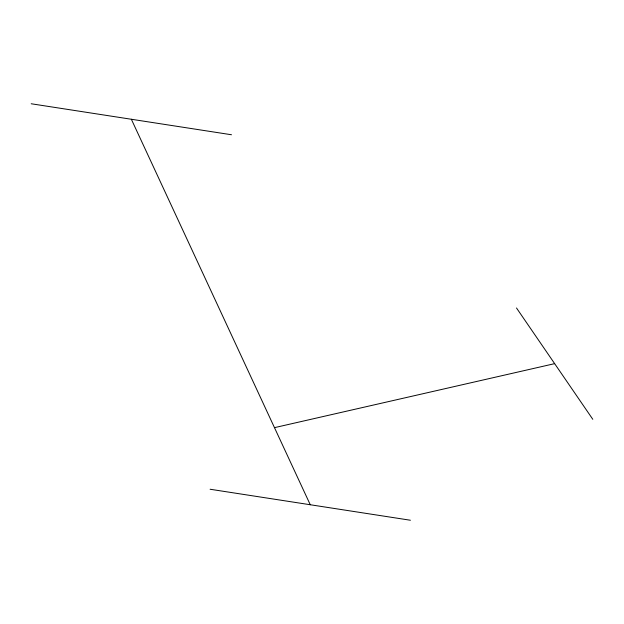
<?xml version="1.0" encoding="UTF-8"?>
<svg xmlns="http://www.w3.org/2000/svg" width="624" height="624" viewBox="0 0 624 624"><rect width="100%" height="100%" fill="white"/><g stroke="black" fill="none" stroke-linecap="round" stroke-linejoin="round"><path stroke-width="0.94" d="M274.482 427.651L554.65 363.644M31.2 103.763L231.504 134.753M210.109 489.247L410.413 520.237M516.5 307.983L592.8 419.312M131.352 119.254L310.261 504.746"/></g></svg>
